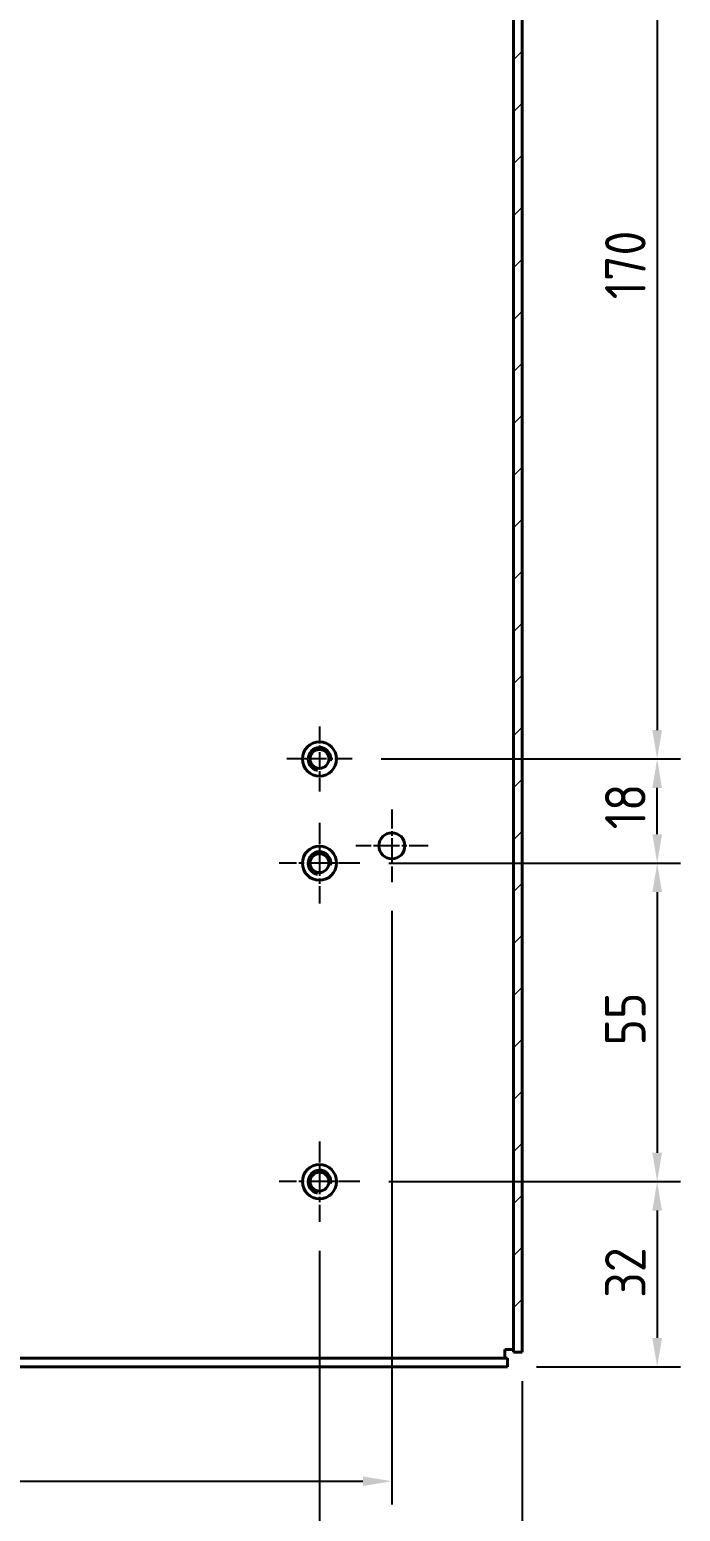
# Model space of a CAD drawing. Header units: millimetres. Extents: x 0 to 1188, y 0 to 840.
# Drawn here: x 920.7 to 1033, y 142.9 to 398.8 of the extents above; entities that cross this region are included whole.
import ezdxf

# ---------------------------------------------------------------- set-up
doc = ezdxf.new("R2010")
doc.units = ezdxf.units.MM
doc.header["$LTSCALE"] = 2
doc.linetypes.add('CHAIN', pattern=[0.35429999999999995, 0.2362, -0.0295, 0.0591, -0.0295])
for name, color, linetype, lineweight in [('가시적인 것(ISO)', 3, 'Continuous', 40), ('가시적인 좁은 것(ISO)', 3, 'Continuous', 35), ('중심 표식(ISO)', 1, 'Continuous', 25), ('치수(ISO)', 2, 'Continuous', 25), ('해치(ISO)', 7, 'Continuous', 18)]:
    doc.layers.add(name, color=color, linetype=linetype, lineweight=lineweight)
doc.styles.add('치수 텍스트_PSTEK_POSCO', font='isocp.shx')
doc.dimstyles.new('치수_PSTEK_POSCO', dxfattribs={"dimscale": 2, "dimtxt": 3.5, "dimasz": 2.5, "dimexe": 2, "dimexo": 2.5, "dimgap": 1, "dimtad": 1, "dimrnd": 1e-08, "dimdsep": 46, "dimtxsty": '치수 텍스트_PSTEK_POSCO', "dimcen": 0.09, "dimdle": 10, "dimclrd": 7, "dimclre": 7, "dimclrt": 2, "dimadec": 1, "dimazin": 2, "dimtfac": 1, "dimtmove": 0, "dimatfit": 3, "dimfxl": 0, "dimtolj": 1, "dimlwd": -1, "dimlwe": -1, "dimarcsym": 0})

# ---------------------------------------------------------------- blocks, each defined once
blk = doc.blocks.new('*D39')
at = {"layer": 'Defpoints', "color": 0}
for p in [(977.6776465988903, 442.8444573275292), (976.3486465988905, 272.8444573275292), (1029.02616182901, 272.8444573275292)]:
    blk.add_point(p, dxfattribs=at)
at = {"layer": '치수(ISO)', "color": 7}
for p, q in [((982.6776465988903, 442.8444573275292), (1033.02616182901, 442.8444573275292)), ((1029.02616182901, 437.8444573275292), (1029.02616182901, 277.8444573275292)), ((981.3486465988905, 272.8444573275292), (1033.02616182901, 272.8444573275292))]:
    blk.add_line(p, q, dxfattribs=at)
for points in [[(1028.192828495676, 437.8444573275292), (1029.859495162343, 437.8444573275292), (1029.02616182901, 442.8444573275292)], [(1028.192828495676, 277.8444573275292), (1029.859495162343, 277.8444573275292), (1029.02616182901, 272.8444573275292)]]:
    blk.add_solid(points, dxfattribs=at)
at = {"layer": '치수(ISO)', "color": 2, "insert": (1023.52616182901, 352.2417014220174), "char_height": 7, "attachment_point": 4, "rotation": 90, "style": '치수 텍스트_PSTEK_POSCO'}
blk.add_mtext('\\A1;170', dxfattribs=at)
blk = doc.blocks.new('*D40')
at = {"layer": 'Defpoints', "color": 0}
for p in [(808.2276465988887, 251.5944573275292), (983.2276465988884, 251.5944573275292), (983.2276465988884, 148.0972425724844)]:
    blk.add_point(p, dxfattribs=at)
at = {"layer": '치수(ISO)', "color": 7}
for p, q in [((808.2276465988887, 246.5944573275292), (808.2276465988887, 144.0972425724844)), ((983.2276465988884, 246.5944573275292), (983.2276465988884, 144.0972425724844)), ((813.2276465988887, 148.0972425724844), (978.2276465988884, 148.0972425724844))]:
    blk.add_line(p, q, dxfattribs=at)
for points in [[(813.2276465988887, 148.9305759058177), (813.2276465988887, 147.263909239151), (808.2276465988887, 148.0972425724844)], [(978.2276465988884, 148.9305759058177), (978.2276465988884, 147.263909239151), (983.2276465988884, 148.0972425724844)]]:
    blk.add_solid(points, dxfattribs=at)
at = {"layer": '치수(ISO)', "color": 2, "insert": (889.9826718520578, 153.5972425724844), "char_height": 7, "attachment_point": 4, "style": '치수 텍스트_PSTEK_POSCO'}
blk.add_mtext('\\A1;175', dxfattribs=at)
blk = doc.blocks.new('*D46')
at = {"layer": 'Defpoints', "color": 0}
for p in [(976.3486465988905, 272.8444573275292), (1029.02616182901, 272.8444573275292), (977.6776465988904, 254.8444573275292)]:
    blk.add_point(p, dxfattribs=at)
at = {"layer": '치수(ISO)', "color": 7}
for p, q in [((981.3486465988905, 272.8444573275292), (1033.02616182901, 272.8444573275292)), ((1029.02616182901, 259.8444573275292), (1029.02616182901, 267.8444573275292)), ((982.6776465988904, 254.8444573275292), (1033.02616182901, 254.8444573275292))]:
    blk.add_line(p, q, dxfattribs=at)
for points in [[(1028.192828495676, 267.8444573275292), (1029.859495162343, 267.8444573275292), (1029.02616182901, 272.8444573275292)], [(1028.192828495676, 259.8444573275292), (1029.859495162343, 259.8444573275292), (1029.02616182901, 254.8444573275292)]]:
    blk.add_solid(points, dxfattribs=at)
at = {"layer": '치수(ISO)', "color": 2, "insert": (1023.52616182901, 260.6944573275292), "char_height": 7, "attachment_point": 4, "rotation": 90, "style": '치수 텍스트_PSTEK_POSCO'}
blk.add_mtext('\\A1;18', dxfattribs=at)
blk = doc.blocks.new('*D47')
at = {"layer": 'Defpoints', "color": 0}
for p in [(977.6776465988904, 254.8444573275292), (977.6776465988904, 199.8444573275292), (1029.02616182901, 199.8444573275292)]:
    blk.add_point(p, dxfattribs=at)
at = {"layer": '치수(ISO)', "color": 7}
for p, q in [((982.6776465988904, 254.8444573275292), (1033.02616182901, 254.8444573275292)), ((1029.02616182901, 249.8444573275292), (1029.02616182901, 204.8444573275292)), ((982.6776465988904, 199.8444573275292), (1033.02616182901, 199.8444573275292))]:
    blk.add_line(p, q, dxfattribs=at)
for points in [[(1028.192828495676, 249.8444573275292), (1029.859495162343, 249.8444573275292), (1029.02616182901, 254.8444573275292)], [(1028.192828495676, 204.8444573275292), (1029.859495162343, 204.8444573275292), (1029.02616182901, 199.8444573275292)]]:
    blk.add_solid(points, dxfattribs=at)
at = {"layer": '치수(ISO)', "color": 2, "insert": (1023.52616182901, 223.3494825806986), "char_height": 7, "attachment_point": 4, "rotation": 90, "style": '치수 텍스트_PSTEK_POSCO'}
blk.add_mtext('\\A1;55', dxfattribs=at)
blk = doc.blocks.new('*D48')
at = {"layer": 'Defpoints', "color": 0}
for p in [(977.6776465988904, 199.8444573275292), (1003.166986427114, 167.8444573275277), (1029.02616182901, 167.8444573275277)]:
    blk.add_point(p, dxfattribs=at)
at = {"layer": '치수(ISO)', "color": 7}
for p, q in [((982.6776465988904, 199.8444573275292), (1033.02616182901, 199.8444573275292)), ((1029.02616182901, 194.8444573275292), (1029.02616182901, 172.8444573275277)), ((1008.166986427114, 167.8444573275277), (1033.02616182901, 167.8444573275277))]:
    blk.add_line(p, q, dxfattribs=at)
for points in [[(1028.192828495676, 194.8444573275292), (1029.859495162343, 194.8444573275292), (1029.02616182901, 199.8444573275292)], [(1028.192828495676, 172.8444573275277), (1029.859495162343, 172.8444573275277), (1029.02616182901, 167.8444573275277)]]:
    blk.add_solid(points, dxfattribs=at)
at = {"layer": '치수(ISO)', "color": 2, "insert": (1023.525472852632, 179.784250634615), "char_height": 7, "attachment_point": 4, "rotation": 90, "style": '치수 텍스트_PSTEK_POSCO'}
blk.add_mtext('\\A1;32', dxfattribs=at)
blk = doc.blocks.new('*D49')
at = {"layer": 'Defpoints', "color": 0}
for p in [(970.7276465988905, 192.8944573275292), (1005.727646598899, 170.4051174993083), (970.7276465988905, 128.8447638464754)]:
    blk.add_point(p, dxfattribs=at)
at = {"layer": '치수(ISO)', "color": 7}
for p, q in [((970.7276465988905, 187.8944573275292), (970.7276465988905, 124.8447638464754)), ((1005.727646598899, 165.4051174993083), (1005.727646598899, 124.8447638464754)), ((1000.727646598899, 128.8447638464754), (975.7276465988905, 128.8447638464754))]:
    blk.add_line(p, q, dxfattribs=at)
for points in [[(975.7276465988905, 129.6780971798087), (975.7276465988905, 128.011430513142), (970.7276465988905, 128.8447638464754)], [(1000.727646598899, 129.6780971798087), (1000.727646598899, 128.011430513142), (1005.727646598899, 128.8447638464754)]]:
    blk.add_solid(points, dxfattribs=at)
at = {"layer": '치수(ISO)', "color": 2, "insert": (984.2326718520641, 134.3447638464754), "char_height": 7, "attachment_point": 4, "style": '치수 텍스트_PSTEK_POSCO'}
blk.add_mtext('\\A1;35', dxfattribs=at)
blk = doc.blocks.new('*D50')
at = {"layer": 'Defpoints', "color": 0}
for p in [(820.7276465988903, 193.8444573275291), (970.7276465988905, 192.8944573275292), (820.7276465988903, 128.8447638464754)]:
    blk.add_point(p, dxfattribs=at)
at = {"layer": '치수(ISO)', "color": 7}
for p, q in [((820.7276465988903, 188.8444573275291), (820.7276465988903, 124.8447638464754)), ((970.7276465988905, 187.8944573275292), (970.7276465988905, 124.8447638464754)), ((965.7276465988905, 128.8447638464754), (825.7276465988903, 128.8447638464754))]:
    blk.add_line(p, q, dxfattribs=at)
for points in [[(825.7276465988903, 129.6780971798087), (825.7276465988903, 128.011430513142), (820.7276465988903, 128.8447638464754)], [(965.7276465988905, 129.6780971798087), (965.7276465988905, 128.011430513142), (970.7276465988905, 128.8447638464754)]]:
    blk.add_solid(points, dxfattribs=at)
at = {"layer": '치수(ISO)', "color": 2, "insert": (890.1248906933787, 134.3447638464754), "char_height": 7, "attachment_point": 4, "style": '치수 텍스트_PSTEK_POSCO'}
blk.add_mtext('\\A1;150', dxfattribs=at)

msp = doc.modelspace()

# ---------------------------------------------------------------- hatches: boundary and pattern name
at = {"layer": '해치(ISO)'}
h = msp.add_hatch(dxfattribs=at)
h.set_pattern_fill('ANSI31', color=256, scale=50.8, style=0)
h.set_pattern_definition([(45, (0, 0), (-4.490128060534577, 4.490128060534577), [])])
h.paths.add_polyline_path([(788.2883067706792, 581.3444573275287), (1003.16698642712, 581.3444573275287), (1003.16698642712, 582.8444573275287), (788.2883067706792, 582.8444573275287)])
h.paths.add_polyline_path([(1005.727646598899, 170.4051174993083), (1005.727646598899, 580.2837971557487), (1004.227646598899, 580.2837971557487), (1004.227646598899, 170.4051174993083)])
h.paths.add_polyline_path([(785.7276465988998, 580.2837971557487), (785.7276465988997, 170.4051174993083), (787.2276465988998, 170.4051174993083), (787.2276465988998, 580.2837971557487)])

# ---------------------------------------------------------------- linework, layer by layer
at = {"layer": '가시적인 것(ISO)'}
for p, q in [((1004.227646598899, 580.2837971557487), (1004.227646598899, 170.4051174993083)), ((1005.727646598899, 170.4051174993083), (1005.727646598899, 580.2837971557487)), ((788.2883067706732, 169.3444573275276), (1003.166986427114, 169.3444573275276)), ((1002.727646598888, 170.8444573275287), (1002.727646598888, 169.3444573275287)), ((1002.727646598888, 170.8444573275287), (1004.227646598888, 170.8444573275287)), ((1003.166986427114, 169.3444573275276), (1003.166986427114, 167.8444573275277)), ((1004.227646598899, 170.4051174993083), (1005.727646598899, 170.4051174993083)), ((1003.166986427114, 167.8444573275277), (788.2883067706732, 167.8444573275277))]:
    msp.add_line(p, q, dxfattribs=at)
for centre, radius in [((970.7276465988905, 272.8444573275292), 2.95), ((970.7276465988905, 272.8444573275292), 1.621), ((983.2276465988887, 257.8444573275292), 2.25), ((970.7276465988905, 254.8444573275292), 2.95), ((970.7276465988905, 254.8444573275292), 1.621), ((970.7276465988905, 199.8444573275292), 2.95), ((970.7276465988905, 199.8444573275292), 1.621)]:
    msp.add_circle(centre, radius, dxfattribs=at)
at = {"layer": '가시적인 좁은 것(ISO)'}
for centre, radius, start, end in [((970.7276465988905, 272.8444573275292), 2, 350.0000000000033, 259.9999999999517), ((970.7276465988905, 254.8444573275292), 2, 350.0000000000033, 259.9999999999518), ((970.7276465988905, 199.8444573275292), 2.000000000000013, 350.0000000000022, 259.9999999999518)]:
    msp.add_arc(centre, radius, start, end, dxfattribs=at)
at = {"layer": '중심 표식(ISO)', "linetype": 'CHAIN', "ltscale": 6.245996952056885}
for p, q in [((970.7276465988905, 278.4654573275292), (970.7276465988905, 267.2234573275292)), ((976.3486465988905, 272.8444573275292), (965.1066465988904, 272.8444573275292))]:
    msp.add_line(p, q, dxfattribs=at)
at = {"layer": '중심 표식(ISO)', "linetype": 'CHAIN', "ltscale": 6.9449462890625}
for p, q in [((983.2276465988884, 264.0944573275292), (983.2276465988884, 251.5944573275292)), ((989.4776465988884, 257.8444573275292), (976.9776465988884, 257.8444573275292))]:
    msp.add_line(p, q, dxfattribs=at)
at = {"layer": '중심 표식(ISO)', "linetype": 'CHAIN', "ltscale": 7.72279167175293}
for p, q in [((970.7276465988905, 261.7944573275292), (970.7276465988905, 247.8944573275292)), ((977.6776465988904, 254.8444573275292), (963.7776465988906, 254.8444573275292)), ((970.7276465988905, 206.7944573275292), (970.7276465988905, 192.8944573275292)), ((977.6776465988904, 199.8444573275292), (963.7776465988906, 199.8444573275292))]:
    msp.add_line(p, q, dxfattribs=at)

# ---------------------------------------------------------------- dimensions: what is measured, and where the dimension line sits
at = {"layer": '치수(ISO)', "color": 7}
for base, p1, p2, angle, picture, middle in [((1029.02616182901, 272.8444573275292), (977.6776465988903, 442.8444573275292), (976.3486465988905, 272.8444573275292), 90, '*D39', (1029.02616182901, 357.8444573275292)), ((1029.02616182901, 272.8444573275292), (977.6776465988904, 254.8444573275292), (976.3486465988905, 272.8444573275292), 90, '*D46', (1029.02616182901, 263.8444573275291)), ((1029.02616182901, 199.8444573275292), (977.6776465988904, 254.8444573275292), (977.6776465988904, 199.8444573275292), 90, '*D47', (1029.02616182901, 227.3444573275292)), ((983.2276465988884, 148.0972425724844), (808.2276465988887, 251.5944573275292), (983.2276465988884, 251.5944573275292), 180, '*D40', (895.7276465988884, 148.0972425724844)), ((1029.02616182901, 167.8444573275277), (977.6776465988904, 199.8444573275292), (1003.166986427114, 167.8444573275277), 90, '*D48', (1029.02616182901, 183.8444573275284)), ((820.7276465988903, 128.8447638464754), (970.7276465988905, 192.8944573275292), (820.7276465988903, 193.8444573275291), 180, '*D50', (895.7276465988905, 128.8447638464754))]:
    dim = msp.add_linear_dim(base=base, p1=p1, p2=p2, angle=angle, dimstyle='치수_PSTEK_POSCO', override={"dimdec": 2, "dimtp": 0, "dimtm": -0, "dimtdec": 2, "dimtofl": 0, "dimatfit": 1}, dxfattribs=at)
    dim.commit()
    dim.dimension.update_dxf_attribs({"geometry": picture, "text_midpoint": middle, "dimtype": 160})
dim = msp.add_linear_dim(base=(970.7276465988905, 128.8447638464754), p1=(1005.727646598899, 170.4051174993083), p2=(970.7276465988905, 192.8944573275292), dimstyle='치수_PSTEK_POSCO', override={"dimdec": 2, "dimtp": 0, "dimtm": -0, "dimtdec": 2, "dimtofl": 0, "dimatfit": 1}, dxfattribs=at)
dim.commit()
dim.dimension.update_dxf_attribs({"geometry": '*D49', "text_midpoint": (988.2276465988947, 128.8447638464754), "dimtype": 160})

doc.saveas('drawing.dxf')
